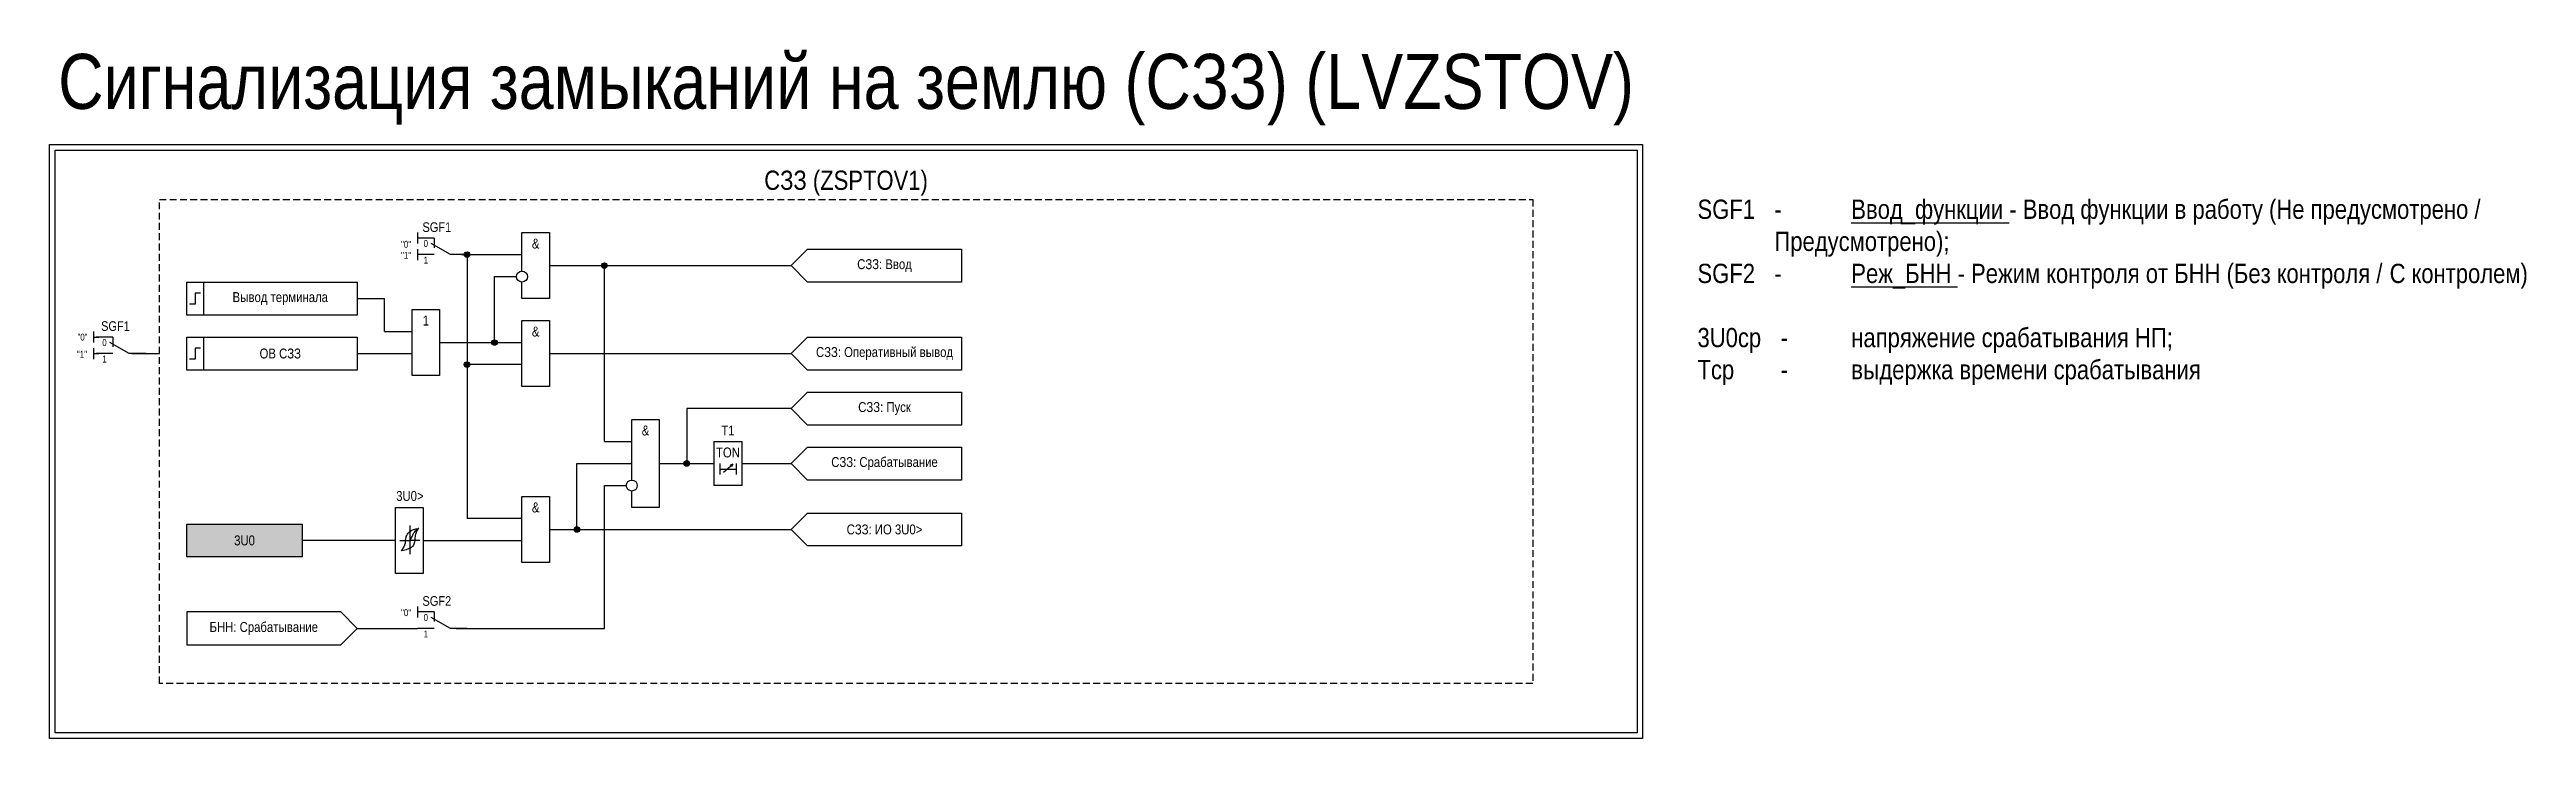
# Model space of a CAD drawing. Header units: millimetres. Extents: x 0 to 451, y 0 to 125.
import ezdxf
from ezdxf.enums import TextEntityAlignment as Align

# ---------------------------------------------------------------- set-up
doc = ezdxf.new("R2010")
doc.units = ezdxf.units.MM
doc.linetypes.add('штриховая2', pattern=[0.375, 0.25, -0.125])
doc.layers.add('Основная', color=7, linetype='Continuous')
doc.styles.add('1.8_Gost_RD', font='ARIALN.TTF', dxfattribs={"height": 1.8})
doc.styles.add('2.5_Gost_RD', font='ARIALN.TTF', dxfattribs={"height": 2.5})
doc.styles.add('3.5_Gost_RD', font='ARIALN.TTF', dxfattribs={"height": 3.5})
doc.styles.add('Вывод', font='ARIALN.TTF', dxfattribs={"height": 2.5})
doc.styles.add('Компонент', font='ARIALN.TTF', dxfattribs={"height": 3.5})

# ---------------------------------------------------------------- blocks, each defined once
blk = doc.blocks.new('*U78')
at = {"layer": 'Основная', "color": 0}
blk.add_line((0, 0), (7, 4), dxfattribs=at)
at = {"layer": 'Основная', "ltscale": 0.35}
blk.add_line((6, 6), (6, 2.5), dxfattribs=at)
blk = doc.blocks.new('*U89')
at = {"layer": 'Основная', "color": 0}
for p, q in [((-3, 6), (-9, 6)), ((-3, 0), (-9, 0)), ((9, 0), (3, 0))]:
    blk.add_line(p, q, dxfattribs=at)
at = {"layer": 'Основная', "ltscale": 0.25, "xscale": -1}
blk.add_blockref('*U78', (3, 0), dxfattribs=at)
at = {"layer": 'Основная'}
for tag, height, style, p in [('ОУ', 3.5, 'Компонент', (-2, 10)), ('В1', 2.5, 'Вывод', (-13, 6)), ('В2', 2.5, 'Вывод', (-6, 4)), ('В3', 2.5, 'Вывод', (-6, -2))]:
    blk.add_attdef(tag, text='', height=height, dxfattribs=dict(at, style=style)).set_placement(p, align=Align.MIDDLE_CENTER)
blk = doc.blocks.new('Точка')
at = {"ltscale": 100}
h = blk.add_hatch(color=256, dxfattribs=at)
h.dxf.hatch_style = 1
edge = h.paths.add_edge_path()
edge.add_arc((0, 0), 0.5, 0, 360)
blk.add_circle((0, 0), 0.5, dxfattribs=at)
blk = doc.blocks.new('*U80')
at = {"layer": 'Основная', "color": 0}
for p, q in [((-3, 6), (-9, 6)), ((-3, 0), (-9, 0)), ((9, 0), (3, 0))]:
    blk.add_line(p, q, dxfattribs=at)
at = {"layer": 'Основная', "ltscale": 0.25, "xscale": -1}
blk.add_blockref('*U78', (3, 0), dxfattribs=at)
at = {"layer": 'Основная'}
for tag, height, style, p in [('ОУ', 3.5, 'Компонент', (-2, 10)), ('В1', 2.5, 'Вывод', (-14, 6)), ('В2', 2.5, 'Вывод', (-6, 4)), ('В3', 2.5, 'Вывод', (-6, -2))]:
    blk.add_attdef(tag, text='', height=height, dxfattribs=dict(at, style=style)).set_placement(p, align=Align.MIDDLE_CENTER)

msp = doc.modelspace()

# ---------------------------------------------------------------- hatches: boundary and pattern name
at = {"ltscale": 100, "true_color": 0x6bffb3}
h = msp.add_hatch(color=111, dxfattribs=at)
h.dxf.hatch_style = 1
h.paths.add_polyline_path([(25, 39), (46, 39), (46, 33), (25, 33)])

# ---------------------------------------------------------------- linework, layer by layer
at = {"ltscale": 100}
for p, q in [((101, 54), (101, 86)), ((81, 72), (81, 84)), ((81, 84), (85, 84)), ((56, 80), (61, 80)), ((61, 74), (61, 80)), ((56, 70), (66, 70)), ((86, 68), (76, 68)), ((111, 50), (121, 50)), ((126, 50), (135, 50)), ((86, 40), (76, 40))]:
    msp.add_line(p, q, dxfattribs=at)
at = {"color": 6, "ltscale": 100}
for p, q in [((8, 74), (8, 72)), ((8, 73), (9, 73)), ((8, 71), (8, 69)), ((8, 70), (9, 70))]:
    msp.add_line(p, q, dxfattribs=at)
at = {"color": 7, "ltscale": 100}
for p, q in [((116, 60), (116, 50)), ((135, 60), (116, 60)), ((122.71, 48.4), (124.38, 49.88)), ((124.38, 49.88), (123.86, 49.66)), ((124.38, 49.88), (124.12, 49.42))]:
    msp.add_line(p, q, dxfattribs=at)
at = {"color": 3, "ltscale": 100}
for points in [[(0, 108), (290, 108), (290, 0), (0, 0)], [(1, 107), (289, 107), (289, 1), (1, 1)]]:
    msp.add_lwpolyline(points, close=True, dxfattribs=at)
at = {"color": 6, "ltscale": 100}
for points in [[(15, 70), (20, 70)], [(15, 70), (15, 70), (15, 70), (20, 70)]]:
    msp.add_lwpolyline(points, dxfattribs=at)
at = {"ltscale": 100}
for points in [[(121, 54), (126, 54), (126, 46), (121, 46)], [(25, 39), (46, 39), (46, 33), (25, 33)]]:
    msp.add_lwpolyline(points, close=True, dxfattribs=at)
for points in [[(122, 50), (122, 48)], [(125, 50), (125, 48)], [(122, 49), (125, 49)]]:
    msp.add_lwpolyline(points, dxfattribs=at)
at = {"layer": 'Основная', "ltscale": 100}
for p, q in [((67, 92), (67, 90)), ((67, 89), (67, 87)), ((101, 20), (101, 46)), ((63, 40.5), (63, 42)), ((63, 42), (68, 42)), ((63, 33), (63, 41)), ((68, 42), (68, 36)), ((63, 36), (46, 36)), ((63, 30), (63, 33)), ((68, 36), (86, 36)), ((68, 36), (68, 30)), ((68, 30), (63, 30)), ((67, 24), (67, 22)), ((56, 20), (67, 20)), ((74, 20), (101, 20))]:
    msp.add_line(p, q, dxfattribs=at)
at = {"layer": 'Основная'}
msp.add_line((65.6, 38.72), (65.6, 33.52), dxfattribs=at)
at = {"layer": 'Основная', "color": 7, "ltscale": 100}
for p in [(63.79, 36), (67.42, 36)]:
    msp.add_line(p, (65.6, 36), dxfattribs=at)
at = {"layer": 'Основная', "linetype": 'штриховая2', "ltscale": 5}
msp.add_lwpolyline([(20, 98), (270, 98), (270, 10), (20, 10)], close=True, dxfattribs=at)
at = {"layer": 'Основная', "ltscale": 100}
for points in [[(86, 85), (86, 92), (91, 92), (91, 80), (86, 80), (86, 83)], [(75, 88), (86, 88)], [(76, 88), (76, 78), (76, 54), (76, 40), (76, 40), (76, 40)], [(91, 86), (135, 86)], [(76, 78), (76, 78), (76, 54), (76, 54), (76, 54), (76, 40)], [(61, 74), (61, 74), (61, 74), (66, 74)], [(71, 72), (71, 72), (71, 72), (86, 72)], [(91, 70), (135, 70)], [(106, 53), (106, 58), (111, 58), (111, 42), (106, 42), (106, 45)], [(96, 38), (96, 38), (96, 50), (101, 50)], [(101, 54), (106, 54)], [(101, 50), (106, 50)], [(106, 47), (106, 53)], [(101, 46), (105, 46)], [(91, 38), (91, 38), (91, 38), (135, 38)], [(56, 20), (53, 23), (25, 23), (25, 17), (53, 17), (56, 20)]]:
    msp.add_lwpolyline(points, dxfattribs=at)
at = {"layer": 'Основная', "color": 0, "ltscale": 100}
for points in [[(166, 89), (166, 83), (138, 83), (135, 86), (138, 89)], [(166, 73), (166, 67), (138, 67), (135, 70), (138, 73)], [(166, 63), (166, 57), (138, 57), (135, 60), (138, 63)], [(166, 53), (166, 47), (138, 47), (135, 50), (138, 53)]]:
    msp.add_lwpolyline(points, close=True, dxfattribs=at)
at = {"layer": 'Основная', "ltscale": 100}
for points in [[(25, 83), (56, 83), (56, 77), (25, 77)], [(25, 83), (28, 83), (28, 77), (25, 77)], [(66, 78), (71, 78), (71, 66), (66, 66)], [(25, 73), (56, 73), (56, 67), (25, 67)], [(25, 73), (28, 73), (28, 67), (25, 67)], [(86, 76), (91, 76), (91, 64), (86, 64)], [(86, 44), (91, 44), (91, 32), (86, 32)]]:
    msp.add_lwpolyline(points, close=True, dxfattribs=at)
at = {"layer": 'Основная', "lineweight": 30, "ltscale": 100}
for points in [[(27.5, 81), (26.5, 81), (26.5, 79), (25.5, 79)], [(27.5, 71), (26.5, 71), (26.5, 69), (25.5, 69)]]:
    msp.add_lwpolyline(points, dxfattribs=at)
at = {"layer": 'Основная', "color": 0, "ltscale": 100}
msp.add_lwpolyline([(135, 38), (138, 41), (166, 41), (166, 35), (138, 35), (135, 38)], dxfattribs=at)
at = {"layer": 'Основная'}
msp.add_circle((86, 84), 1, dxfattribs=at)
at = {"layer": 'Основная', "ltscale": 100}
msp.add_circle((106, 46), 1, dxfattribs=at)
at = {"layer": 'Основная'}
for points in [[(64.8, 35.92), (64.95, 36.71), (65.44, 37.54), (67.2, 38.26)], [(65.6, 36), (66, 36.72), (66.47, 37.6), (67.2, 38.26)], [(66.48, 35.92), (66.6, 36.71), (66.81, 37.54), (67.2, 38.26)], [(64.8, 35.92), (64.6, 35.13), (64, 34.12)], [(66.48, 35.92), (66.25, 35.13), (65.76, 34.67), (64, 34.12)]]:
    msp.add_spline(points, degree=3, dxfattribs=at)

# ---------------------------------------------------------------- block references
at = {"ltscale": 100}
msp.add_blockref('Точка', (116, 50), dxfattribs=at)
at = {"layer": 'Основная', "ltscale": 0.25}
ref = msp.add_blockref('*U89', (71.5, 88), dxfattribs=dict(at, xscale=0.5, yscale=0.5, zscale=0.5))
ref.add_attrib('ОУ', 'SGF1', dxfattribs={"height": 1.75, "style": 'Компонент'}).set_placement((70.5, 93), align=Align.MIDDLE_CENTER)
ref.add_attrib('В2', '0', dxfattribs={"height": 1.25, "style": 'Вывод'}).set_placement((68.5, 90), align=Align.MIDDLE_CENTER)
ref.add_attrib('В3', '1', dxfattribs={"height": 1.25, "style": 'Вывод'}).set_placement((68.5, 87), align=Align.MIDDLE_CENTER)
at = {"layer": 'Основная', "ltscale": 100}
for p in [(76, 88), (101, 86), (81, 72), (76, 68), (96, 38)]:
    msp.add_blockref('Точка', p, dxfattribs=at)
at = {"layer": 'Основная', "color": 6, "ltscale": 0.25, "xscale": 0.5, "yscale": 0.5, "zscale": 0.5}
msp.add_blockref('*U80', (13, 70), dxfattribs=at).add_auto_attribs({'ОУ': 'SGF1', 'В1': '"0"', 'В2': '0', 'В3': '1'})
at = {"layer": 'Основная', "ltscale": 0.25}
ref = msp.add_blockref('*U89', (71.5, 20), dxfattribs=dict(at, xscale=0.5, yscale=0.5, zscale=0.5))
ref.add_attrib('ОУ', 'SGF2', dxfattribs={"height": 1.75, "style": 'Компонент'}).set_placement((70.5, 25), align=Align.MIDDLE_CENTER)
ref.add_attrib('В2', '0', dxfattribs={"height": 1.25, "style": 'Вывод'}).set_placement((68.5, 22), align=Align.MIDDLE_CENTER)
ref.add_attrib('В3', '1', dxfattribs={"height": 1.25, "style": 'Вывод'}).set_placement((68.5, 19), align=Align.MIDDLE_CENTER)

# ---------------------------------------------------------------- texts
at = {"ltscale": 100, "attachment_point": 5}
for s, insert, char_height, width, style in [('{\\C3;Сигнализация замыканий на землю (СЗЗ) (LVZSTOV)}', (145, 118), 10, 290, '3.5_Gost_RD'), ('T1', (123.5, 56), 1.8, 5, '2.5_Gost_RD'), ('TON', (123.5, 52), 1.8, 5, '2.5_Gost_RD'), ('3U0', (35.5, 36), 1.8, 21, '1.8_Gost_RD')]:
    msp.add_mtext(s, dxfattribs=dict(at, insert=insert, char_height=char_height, width=width, style=style))
at = {"color": 30, "ltscale": 100, "char_height": 3.5, "style": '3.5_Gost_RD'}
for s, insert, width, attachment_point in [('СЗЗ (ZSPTOV1)', (145, 101), 250, 5), ('SGF1^I-^I{\\LВвод_функции} - Ввод функции в работу (Не предусмотрено /^I^I^IПредусмотрено);\\PSGF2^I-^I{\\LРеж_БНН} - Режим контроля от БНН (Без контроля /^IС контролем)\\P\\P3U0ср^I - ^Iнапряжение срабатывания НП;\\PTср^I - ^Iвыдержка времени срабатывания', (300, 98), 165, 1)]:
    msp.add_mtext(s, dxfattribs=dict(at, insert=insert, width=width, attachment_point=attachment_point))
at = {"color": 6, "ltscale": 100, "insert": (5, 70.5), "char_height": 1.25, "attachment_point": 1, "style": '3.5_Gost_RD'}
msp.add_mtext_dynamic_manual_height_columns('"1"', width=2, gutter_width=17.5, heights=[0], dxfattribs=at)
at = {"layer": 'Основная', "ltscale": 100, "char_height": 1.25, "attachment_point": 1, "style": '3.5_Gost_RD'}
for s, insert in [('"0"', (64, 90.5)), ('"1"', (64, 88.5)), ('"0"', (64, 23.5))]:
    msp.add_mtext_dynamic_manual_height_columns(s, width=2, gutter_width=17.5, heights=[0], dxfattribs=dict(at, insert=insert))
at = {"layer": 'Основная', "ltscale": 100, "char_height": 1.8, "width": 5, "attachment_point": 5, "style": '2.5_Gost_RD'}
for s, insert in [('&', (88.5, 90)), ('1', (68.5, 76)), ('&', (88.5, 74)), ('&', (108.5, 56)), ('&', (88.5, 42))]:
    msp.add_mtext(s, dxfattribs=dict(at, insert=insert))
at = {"layer": 'Основная', "color": 0, "ltscale": 100, "char_height": 1.8, "width": 28, "attachment_point": 5, "style": '2.5_Gost_RD'}
for s, insert in [('СЗЗ: Ввод', (152, 86)), ('{\\C256;Вывод терминала}', (42, 80)), ('{\\C256;ОВ СЗЗ}', (42, 70)), ('{\\C256;СЗЗ: Оперативный вывод}', (152, 70)), ('СЗЗ: Пуск', (152, 60)), ('СЗЗ: Срабатывание', (152, 50)), ('{\\C256;СЗЗ: ИО 3U0>}', (152, 38)), ('БНН: Срабатывание', (39, 20))]:
    msp.add_mtext(s, dxfattribs=dict(at, insert=insert))
at = {"layer": 'Основная', "color": 7, "ltscale": 100, "insert": (60, 45), "char_height": 1.8, "attachment_point": 1, "style": '1.8_Gost_RD'}
msp.add_mtext_dynamic_manual_height_columns('\\pi3.10634;3U0>', width=11, gutter_width=17.5, heights=[0], dxfattribs=at)

doc.saveas('drawing.dxf')
